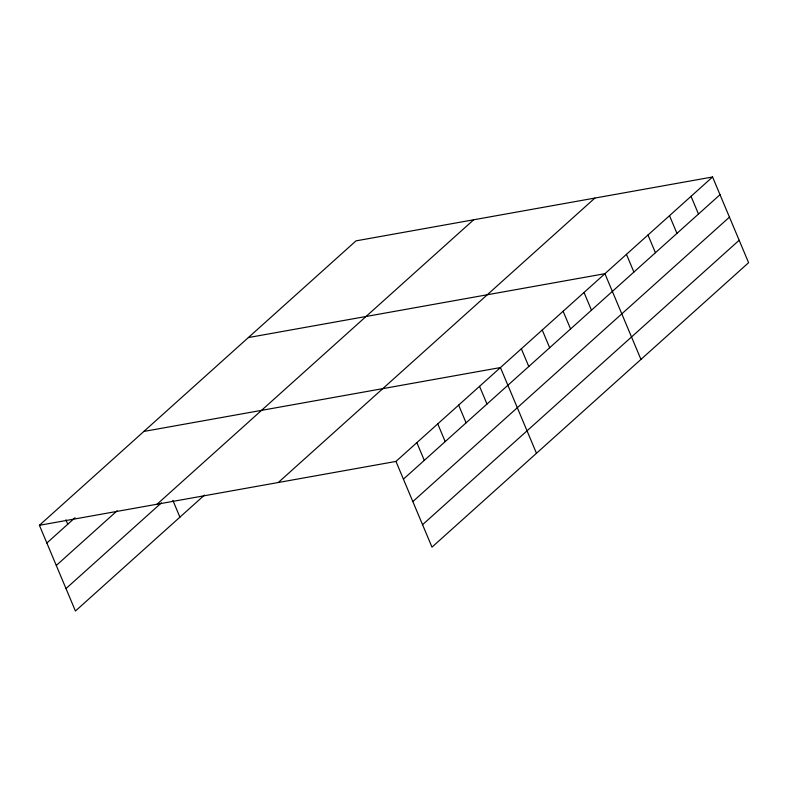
<?xml version="1.0" encoding="UTF-8"?>
<svg xmlns="http://www.w3.org/2000/svg" width="788" height="788" viewBox="0 0 788 788"><rect width="100%" height="100%" fill="white"/><g stroke="black" fill="none" stroke-linecap="round" stroke-linejoin="round"><path stroke-width="1.18" d="M204.447 495.11L75.431 611.015L39.4 525.3L356.009 240.862L712.569 176.985L748.6 262.7L431.991 547.138L395.96 461.423L712.569 176.985M46.847 543.021L75.018 517.716M56.283 565.459L117.156 510.772M157.068 504.221L473.677 219.783M65.995 588.577L161.392 502.872M278.292 482.502L594.901 198.064M403.407 479.143L720.015 194.695M412.833 501.582L729.452 217.143M422.555 524.7L739.164 240.261M248.368 337.569L604.918 273.692L640.949 359.407M143.879 431.44L500.439 367.563L536.47 453.277M39.4 525.3L395.96 461.423M691.037 196.32L698.483 214.041M669.505 215.666L676.961 233.386M647.982 235.011L655.429 252.721M626.45 254.347L633.897 272.067M584.026 292.466L591.473 310.186M563.125 311.24L570.571 328.96M542.233 330.014L549.679 347.735M521.331 348.788L528.787 366.509M479.537 386.327L486.994 404.047M458.646 405.101L466.092 422.821M437.744 423.875L445.2 441.595M416.852 442.649L424.299 460.369M172.838 500.321L179.91 517.155M65.887 519.824L67.748 524.247"/></g></svg>
